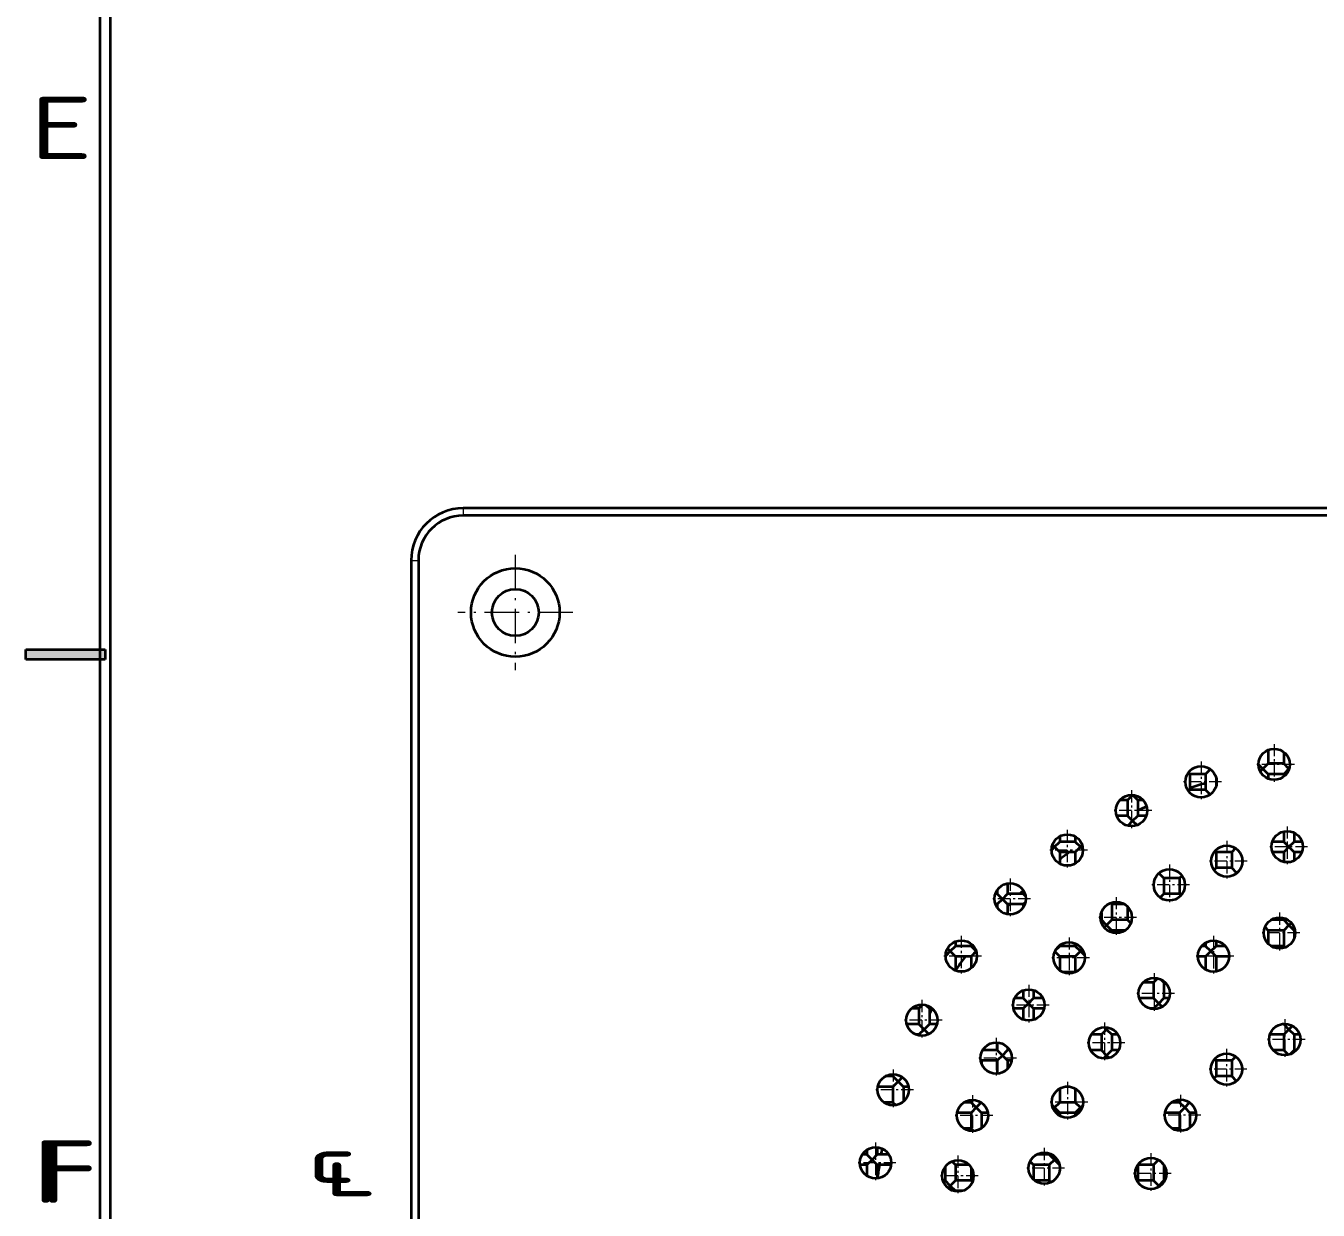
# Model space of a CAD drawing. Extents: x 23 to 587, y 4 to 413.
# Drawn here: x 26.2 to 88.2, y 141.8 to 198.7 of the extents above; entities that cross this region are included whole.
import ezdxf
from ezdxf.enums import TextEntityAlignment as Align

# ---------------------------------------------------------------- set-up
doc = ezdxf.new("R2010")
doc.units = 0
doc.linetypes.add('DASHDOT', pattern=[18.5, 12, -3, 0.5, -3])
doc.layers.get('0').update_dxf_attribs({"lineweight": 13})
doc.layers.add('3', color=7, linetype='Continuous', lineweight=13)
doc.styles.add('GDT', font='gdt.shx')
doc.styles.get("Standard").update_dxf_attribs({"font": 'isocp.shx'})

# ---------------------------------------------------------------- blocks, each defined once
blk = doc.blocks.new('BLOCK6471')
at = {"layer": '3', "color": 7, "lineweight": 13}
blk.add_text('E', height=3, dxfattribs=at).set_placement((26.379, 192.258), (29.417, 192.258), align=Align.FIT)
blk = doc.blocks.new('BLOCK6472')
at = {"layer": '3', "color": 7, "lineweight": 13}
blk.add_text('F', height=3, dxfattribs=at).set_placement((26.896, 142.192), (29.627, 142.192), align=Align.FIT)
blk = doc.blocks.new('BLOCK6478')
at = {"layer": '3', "color": 7, "lineweight": 13}
blk.add_text('F', height=3, dxfattribs=at).set_placement((26.537, 142.192), (29.267, 142.192), align=Align.FIT)
blk = doc.blocks.new('BLOCK6624')
at = {"layer": '3', "color": 7, "lineweight": 5}
blk.add_solid([(26.194, 168.262), (26.194, 168.738), (29.994, 168.262), (29.994, 168.738)], dxfattribs=at)
blk = doc.blocks.new('BLOCK6627')
at = {"layer": '3', "color": 7, "lineweight": 5}
blk.add_solid([(26.194, 168.262), (26.194, 168.738), (29.994, 168.262), (29.994, 168.738)], dxfattribs=at)
blk = doc.blocks.new('BLOCK6727')
at = {"color": 7, "lineweight": 13, "style": 'GDT'}
blk.add_text('q', height=5, dxfattribs=at).set_placement((-100, 4.5), (-95, 4.5), align=Align.FIT)
blk = doc.blocks.new('BLOCK6731')
at = {"color": 7, "linetype": 'DASHDOT', "lineweight": 13, "ltscale": 0.27625}
for p, q in [((-80, 65.53), (-80, 54.47)), ((-74.47, 60), (-85.53, 60))]:
    blk.add_line(p, q, dxfattribs=at)
blk = doc.blocks.new('BLOCK6768')
at = {"color": 7, "linetype": 'DASHDOT', "lineweight": 13, "ltscale": 0.0975}
for p, q in [((-37.53, 7.89), (-37.53, 3.99)), ((-35.58, 5.94), (-39.48, 5.94))]:
    blk.add_line(p, q, dxfattribs=at)
blk = doc.blocks.new('BLOCK6770')
at = {"color": 7, "linetype": 'DASHDOT', "lineweight": 13, "ltscale": 0.0975}
for p, q in [((-36.14, 13.69), (-36.14, 9.79)), ((-34.19, 11.74), (-38.09, 11.74))]:
    blk.add_line(p, q, dxfattribs=at)
blk = doc.blocks.new('BLOCK6772')
at = {"color": 7, "linetype": 'DASHDOT', "lineweight": 13, "ltscale": 0.0975}
for p, q in [((-33.86, 19.2), (-33.86, 15.3)), ((-31.91, 17.25), (-35.81, 17.25))]:
    blk.add_line(p, q, dxfattribs=at)
blk = doc.blocks.new('BLOCK6774')
at = {"color": 7, "linetype": 'DASHDOT', "lineweight": 13, "ltscale": 0.0975}
for p, q in [((-30.74, 24.29), (-30.74, 20.39)), ((-28.79, 22.34), (-32.69, 22.34))]:
    blk.add_line(p, q, dxfattribs=at)
blk = doc.blocks.new('BLOCK6776')
at = {"color": 7, "linetype": 'DASHDOT', "lineweight": 13, "ltscale": 0.0975}
for p, q in [((-26.87, 28.82), (-26.87, 24.92)), ((-24.92, 26.87), (-28.82, 26.87))]:
    blk.add_line(p, q, dxfattribs=at)
blk = doc.blocks.new('BLOCK6777')
at = {"color": 7, "linetype": 'DASHDOT', "lineweight": 13, "ltscale": 0.0975}
for p, q in [((-19.02, 8.13), (-19.02, 4.23)), ((-17.07, 6.18), (-20.97, 6.18))]:
    blk.add_line(p, q, dxfattribs=at)
blk = doc.blocks.new('BLOCK6778')
at = {"color": 7, "linetype": 'DASHDOT', "lineweight": 13, "ltscale": 0.0975}
for p, q in [((-22.34, 32.69), (-22.34, 28.79)), ((-20.39, 30.74), (-24.29, 30.74))]:
    blk.add_line(p, q, dxfattribs=at)
blk = doc.blocks.new('BLOCK6779')
at = {"color": 7, "linetype": 'DASHDOT', "lineweight": 13, "ltscale": 0.0975}
for p, q in [((-16.18, 13.71), (-16.18, 9.81)), ((-14.23, 11.76), (-18.13, 11.76))]:
    blk.add_line(p, q, dxfattribs=at)
blk = doc.blocks.new('BLOCK6780')
at = {"color": 7, "linetype": 'DASHDOT', "lineweight": 13, "ltscale": 0.0975}
for p, q in [((-17.25, 35.81), (-17.25, 31.91)), ((-15.3, 33.86), (-19.2, 33.86))]:
    blk.add_line(p, q, dxfattribs=at)
blk = doc.blocks.new('BLOCK6781')
at = {"color": 7, "linetype": 'DASHDOT', "lineweight": 13, "ltscale": 0.0975}
for p, q in [((-11.76, 18.13), (-11.76, 14.23)), ((-9.81, 16.18), (-13.71, 16.18))]:
    blk.add_line(p, q, dxfattribs=at)
blk = doc.blocks.new('BLOCK6782')
at = {"color": 7, "linetype": 'DASHDOT', "lineweight": 13, "ltscale": 0.0975}
for p, q in [((-11.74, 38.09), (-11.74, 34.19)), ((-9.79, 36.14), (-13.69, 36.14))]:
    blk.add_line(p, q, dxfattribs=at)
blk = doc.blocks.new('BLOCK6783')
at = {"color": 7, "linetype": 'DASHDOT', "lineweight": 13, "ltscale": 0.0975}
for p, q in [((-6.18, 20.97), (-6.18, 17.07)), ((-4.23, 19.02), (-8.13, 19.02))]:
    blk.add_line(p, q, dxfattribs=at)
blk = doc.blocks.new('BLOCK6784')
at = {"color": 7, "linetype": 'DASHDOT', "lineweight": 13, "ltscale": 0.0975}
for p, q in [((-5.94, 39.48), (-5.94, 35.58)), ((-3.99, 37.53), (-7.89, 37.53))]:
    blk.add_line(p, q, dxfattribs=at)
blk = doc.blocks.new('BLOCK6825')
at = {"color": 7, "linetype": 'DASHDOT', "lineweight": 13, "ltscale": 0.0975}
for p, q in [((-29.25, 8.63), (-29.25, 4.73)), ((-27.3, 6.68), (-31.2, 6.68))]:
    blk.add_line(p, q, dxfattribs=at)
blk = doc.blocks.new('BLOCK6827')
at = {"color": 7, "linetype": 'DASHDOT', "lineweight": 13, "ltscale": 0.0975}
for p, q in [((-27.03, 14.97), (-27.03, 11.07)), ((-25.08, 13.02), (-28.98, 13.02))]:
    blk.add_line(p, q, dxfattribs=at)
blk = doc.blocks.new('BLOCK6829')
at = {"color": 7, "linetype": 'DASHDOT', "lineweight": 13, "ltscale": 0.0975}
for p, q in [((-23.46, 20.65), (-23.46, 16.75)), ((-21.51, 18.7), (-25.41, 18.7))]:
    blk.add_line(p, q, dxfattribs=at)
blk = doc.blocks.new('BLOCK6831')
at = {"color": 7, "linetype": 'DASHDOT', "lineweight": 13, "ltscale": 0.0975}
for p, q in [((-18.71, 25.4), (-18.71, 21.5)), ((-16.76, 23.45), (-20.66, 23.45))]:
    blk.add_line(p, q, dxfattribs=at)
blk = doc.blocks.new('BLOCK6833')
at = {"color": 7, "linetype": 'DASHDOT', "lineweight": 13, "ltscale": 0.0975}
for p, q in [((-13.02, 28.98), (-13.02, 25.08)), ((-11.07, 27.03), (-14.97, 27.03))]:
    blk.add_line(p, q, dxfattribs=at)
blk = doc.blocks.new('BLOCK6835')
at = {"color": 7, "linetype": 'DASHDOT', "lineweight": 13, "ltscale": 0.0975}
for p, q in [((-6.68, 31.2), (-6.68, 27.3)), ((-4.73, 29.25), (-8.63, 29.25))]:
    blk.add_line(p, q, dxfattribs=at)
blk = doc.blocks.new('BLOCK6844')
at = {"color": 7, "linetype": 'DASHDOT', "lineweight": 13, "ltscale": 0.0975}
for p, q in [((-45.43, 9.15), (-45.43, 5.25)), ((-43.48, 7.2), (-47.38, 7.2))]:
    blk.add_line(p, q, dxfattribs=at)
blk = doc.blocks.new('BLOCK6846')
at = {"color": 7, "linetype": 'DASHDOT', "lineweight": 13, "ltscale": 0.0975}
for p, q in [((-43.75, 16.16), (-43.75, 12.26)), ((-41.8, 14.21), (-45.7, 14.21))]:
    blk.add_line(p, q, dxfattribs=at)
blk = doc.blocks.new('BLOCK6848')
at = {"color": 7, "linetype": 'DASHDOT', "lineweight": 13, "ltscale": 0.0975}
for p, q in [((-40.99, 22.83), (-40.99, 18.93)), ((-39.04, 20.88), (-42.94, 20.88))]:
    blk.add_line(p, q, dxfattribs=at)
blk = doc.blocks.new('BLOCK6850')
at = {"color": 7, "linetype": 'DASHDOT', "lineweight": 13, "ltscale": 0.0975}
for p, q in [((-37.21, 28.99), (-37.21, 25.09)), ((-35.26, 27.04), (-39.16, 27.04))]:
    blk.add_line(p, q, dxfattribs=at)
blk = doc.blocks.new('BLOCK6852')
at = {"color": 7, "linetype": 'DASHDOT', "lineweight": 13, "ltscale": 0.0975}
for p, q in [((-32.53, 34.48), (-32.53, 30.58)), ((-30.58, 32.53), (-34.48, 32.53))]:
    blk.add_line(p, q, dxfattribs=at)
blk = doc.blocks.new('BLOCK6854')
at = {"color": 7, "linetype": 'DASHDOT', "lineweight": 13, "ltscale": 0.0975}
for p, q in [((-27.04, 39.16), (-27.04, 35.26)), ((-25.09, 37.21), (-28.99, 37.21))]:
    blk.add_line(p, q, dxfattribs=at)
blk = doc.blocks.new('BLOCK6856')
at = {"color": 7, "linetype": 'DASHDOT', "lineweight": 13, "ltscale": 0.0975}
for p, q in [((-20.88, 42.94), (-20.88, 39.04)), ((-18.93, 40.99), (-22.83, 40.99))]:
    blk.add_line(p, q, dxfattribs=at)
blk = doc.blocks.new('BLOCK6858')
at = {"color": 7, "linetype": 'DASHDOT', "lineweight": 13, "ltscale": 0.0975}
for p, q in [((-14.21, 45.7), (-14.21, 41.8)), ((-12.26, 43.75), (-16.16, 43.75))]:
    blk.add_line(p, q, dxfattribs=at)
blk = doc.blocks.new('BLOCK6860')
at = {"color": 7, "linetype": 'DASHDOT', "lineweight": 13, "ltscale": 0.0975}
for p, q in [((-7.2, 47.38), (-7.2, 43.48)), ((-5.25, 45.43), (-9.15, 45.43))]:
    blk.add_line(p, q, dxfattribs=at)
blk = doc.blocks.new('BLOCK6863')
at = {"color": 7, "lineweight": 35}
for p, q in [((85, 70), (-85, 70)), ((85, 69.3), (-85, 69.3)), ((-90, 65), (-90, -65)), ((-89.3, 65), (-89.3, -65))]:
    blk.add_line(p, q, dxfattribs=at)
at = {"color": 7, "lineweight": 13, "ltscale": 0.0175}
for p, q in [((-85, 70), (-85, 69.3)), ((-90, 65), (-89.3, 65))]:
    blk.add_line(p, q, dxfattribs=at)
at = {"color": 7, "lineweight": 35, "ltscale": 0.033002}
blk.add_line((-7.77, 46.82), (-7.77, 45.5), dxfattribs=at)
at = {"color": 7, "lineweight": 35, "ltscale": 0.027814}
blk.add_line((-6.27, 46.61), (-6.27, 45.5), dxfattribs=at)
at = {"color": 7, "lineweight": 35, "ltscale": 0.005206}
blk.add_line((-15.42, 44.65), (-15.27, 44.5), dxfattribs=at)
at = {"color": 7, "lineweight": 35, "ltscale": 0.015923}
blk.add_line((-13.32, 44.95), (-13.77, 44.5), dxfattribs=at)
at = {"color": 7, "lineweight": 35, "ltscale": 0.015112}
blk.add_line((-8.27, 45), (-8.7, 45.43), dxfattribs=at)
at = {"color": 7, "lineweight": 35, "ltscale": 0.009133}
blk.add_line((-8.27, 45), (-8.53, 44.74), dxfattribs=at)
at = {"color": 7, "lineweight": 35, "ltscale": 0.017678}
for p, q in [((-8.27, 45), (-7.77, 45.5)), ((-8.27, 45), (-7.77, 44.5)), ((-5.77, 45), (-6.27, 45.5)), ((-5.77, 45), (-6.27, 44.5)), ((-20.77, 40), (-21.27, 40.5)), ((-20.77, 40), (-20.27, 40.5)), ((-28.27, 37.5), (-27.77, 38)), ((-28.27, 37.5), (-27.77, 37)), ((-25.77, 37.5), (-26.27, 38)), ((-25.77, 37.5), (-26.27, 37)), ((-5.77, 37.5), (-6.27, 38)), ((-5.77, 37.5), (-6.27, 37)), ((-5.77, 37.5), (-5.27, 38)), ((-5.77, 37.5), (-5.27, 37)), ((-10.77, 35), (-11.27, 35.5)), ((-33.27, 32.5), (-33.77, 33)), ((-33.27, 32.5), (-33.77, 32)), ((-33.27, 32.5), (-32.77, 33)), ((-33.27, 32.5), (-32.77, 32)), ((-23.27, 30), (-23.77, 30.5)), ((-23.27, 30), (-22.77, 30.5)), ((-23.27, 30), (-22.77, 29.5)), ((-5.77, 30), (-6.27, 30.5)), ((-5.77, 30), (-6.27, 29.5)), ((-5.77, 30), (-5.27, 29.5)), ((-38.27, 27.5), (-37.77, 28)), ((-38.27, 27.5), (-37.77, 27)), ((-25.77, 27.5), (-26.27, 28)), ((-25.77, 27.5), (-26.27, 27)), ((-13.27, 27.5), (-13.77, 28)), ((-13.27, 27.5), (-13.77, 27)), ((-13.27, 27.5), (-12.77, 28)), ((-13.27, 27.5), (-12.77, 27)), ((-30.77, 22.5), (-31.27, 23)), ((-30.77, 22.5), (-31.27, 22)), ((-30.77, 22.5), (-30.27, 23)), ((-30.77, 22.5), (-30.27, 22)), ((-18.27, 22.5), (-18.77, 23)), ((-18.27, 22.5), (-18.77, 22)), ((-18.27, 22.5), (-17.77, 23)), ((-40.77, 20), (-41.27, 20.5)), ((-40.77, 20), (-41.27, 19.5)), ((-40.77, 20), (-40.27, 20.5)), ((-23.27, 20), (-23.77, 19.5)), ((-23.27, 20), (-22.77, 19.5)), ((-5.77, 20), (-6.27, 20.5)), ((-5.77, 20), (-6.27, 19.5)), ((-5.77, 20), (-5.27, 19.5)), ((-33.27, 17.5), (-33.77, 18)), ((-33.27, 17.5), (-33.77, 17)), ((-33.27, 17.5), (-32.77, 18)), ((-33.27, 17.5), (-32.77, 17)), ((-23.27, 17.5), (-23.77, 18)), ((-23.27, 17.5), (-22.77, 18)), ((-43.27, 15), (-43.77, 15.5)), ((-43.27, 15), (-43.77, 14.5)), ((-43.27, 15), (-42.77, 14.5)), ((-35.77, 12.5), (-36.27, 13)), ((-35.77, 12.5), (-36.27, 12)), ((-35.77, 12.5), (-35.27, 12)), ((-28.27, 12.5), (-27.77, 13)), ((-28.27, 12.5), (-27.77, 12)), ((-25.77, 12.5), (-26.27, 13)), ((-25.77, 12.5), (-26.27, 12)), ((-15.77, 12.5), (-16.27, 13)), ((-15.77, 12.5), (-16.27, 12)), ((-15.77, 12.5), (-15.27, 12)), ((-45.77, 7.5), (-46.27, 8)), ((-45.77, 7.5), (-46.27, 7)), ((-45.77, 7.5), (-45.27, 8)), ((-45.77, 7.5), (-45.27, 7)), ((-28.27, 7.5), (-28.77, 8)), ((-28.27, 7.5), (-28.77, 7)), ((-38.27, 5), (-38.77, 5.5)), ((-38.27, 5), (-37.77, 5.5)), ((-38.27, 5), (-37.77, 4.5)), ((-18.27, 5), (-18.77, 5.5)), ((-18.27, 5), (-17.77, 5.5))]:
    blk.add_line(p, q, dxfattribs=at)
at = {"color": 7, "lineweight": 35, "ltscale": 0.0375}
for p, q in [((-6.27, 45.5), (-7.77, 45.5)), ((-13.77, 44.5), (-15.27, 44.5)), ((-15.27, 44.5), (-15.27, 43)), ((-13.77, 44.5), (-13.77, 43)), ((-6.27, 44.5), (-7.77, 44.5)), ((-13.77, 43), (-15.27, 43)), ((-21.27, 42), (-21.27, 40.5)), ((-20.27, 42), (-20.27, 40.5)), ((-26.27, 38), (-27.77, 38)), ((-26.27, 37), (-27.77, 37)), ((-11.27, 37), (-12.77, 37)), ((-12.77, 37), (-12.77, 35.5)), ((-11.27, 37), (-11.27, 35.5)), ((-11.27, 35.5), (-12.77, 35.5)), ((-16.27, 34.5), (-17.77, 34.5)), ((-17.77, 34.5), (-17.77, 33)), ((-16.27, 34.5), (-16.27, 33)), ((-31.27, 33), (-32.77, 33)), ((-16.27, 33), (-17.77, 33)), ((-31.27, 32), (-32.77, 32)), ((-22.77, 32), (-22.77, 30.5)), ((-21.27, 30.5), (-22.77, 30.5)), ((-6.27, 29.5), (-7.77, 29.5)), ((-6.27, 29.5), (-6.27, 28)), ((-36.27, 28), (-37.77, 28)), ((-26.27, 28), (-27.77, 28)), ((-36.27, 27), (-37.77, 27)), ((-26.27, 27), (-27.77, 27)), ((-26.27, 27), (-26.27, 25.5)), ((-18.77, 24.5), (-18.77, 23)), ((-17.77, 24.5), (-17.77, 23)), ((-41.27, 22), (-41.27, 20.5)), ((-40.27, 22), (-40.27, 20.5)), ((-23.77, 19.5), (-23.77, 18)), ((-22.77, 19.5), (-22.77, 18)), ((-6.27, 19.5), (-6.27, 18)), ((-5.27, 19.5), (-5.27, 18)), ((-33.77, 17), (-35.27, 17)), ((-11.27, 17), (-12.77, 17)), ((-12.77, 17), (-12.77, 15.5)), ((-11.27, 17), (-11.27, 15.5)), ((-11.27, 15.5), (-12.77, 15.5)), ((-43.77, 14.5), (-43.77, 13)), ((-26.27, 13), (-27.77, 13)), ((-36.27, 12), (-36.27, 10.5)), ((-26.27, 12), (-27.77, 12)), ((-16.27, 12), (-16.27, 10.5)), ((-37.77, 7), (-37.77, 5.5)), ((-28.77, 7), (-30.27, 7)), ((-28.77, 7), (-28.77, 5.5)), ((-18.77, 7), (-20.27, 7)), ((-20.27, 7), (-20.27, 5.5)), ((-18.77, 7), (-18.77, 5.5)), ((-17.77, 7), (-17.77, 5.5)), ((-36.27, 5.5), (-37.77, 5.5)), ((-18.77, 5.5), (-20.27, 5.5))]:
    blk.add_line(p, q, dxfattribs=at)
at = {"color": 7, "lineweight": 35, "ltscale": 0.00043249}
blk.add_line((-5.77, 45), (-5.76, 45.01), dxfattribs=at)
at = {"color": 7, "lineweight": 35, "ltscale": 0.019897}
blk.add_line((-12.77, 44.15), (-12.77, 43.35), dxfattribs=at)
at = {"color": 7, "lineweight": 35, "ltscale": 0.011319}
blk.add_line((-7.77, 44.5), (-7.77, 44.05), dxfattribs=at)
at = {"color": 7, "lineweight": 35, "ltscale": 0.006131}
blk.add_line((-6.27, 44.5), (-6.27, 44.25), dxfattribs=at)
at = {"color": 7, "lineweight": 35, "ltscale": 0.017074}
blk.add_line((-20.79, 42.48), (-21.27, 42), dxfattribs=at)
at = {"color": 7, "lineweight": 35, "ltscale": 0.016973}
blk.add_line((-20.75, 42.48), (-20.27, 42), dxfattribs=at)
at = {"color": 7, "lineweight": 35, "ltscale": 0.005249}
blk.add_line((-15.42, 42.85), (-15.27, 43), dxfattribs=at)
at = {"color": 7, "lineweight": 35, "ltscale": 0.01598}
blk.add_line((-13.32, 42.55), (-13.77, 43), dxfattribs=at)
at = {"color": 7, "lineweight": 35, "ltscale": 0.018016}
blk.add_line((-21.27, 42), (-21.99, 42), dxfattribs=at)
at = {"color": 7, "lineweight": 35, "ltscale": 0.012265}
blk.add_line((-19.78, 42), (-20.27, 42), dxfattribs=at)
at = {"color": 7, "lineweight": 35, "ltscale": 0.02585}
blk.add_line((-21.27, 40.5), (-22.3, 40.5), dxfattribs=at)
at = {"color": 7, "lineweight": 35, "ltscale": 0.016647}
blk.add_line((-20.77, 40), (-21.24, 39.53), dxfattribs=at)
at = {"color": 7, "lineweight": 35, "ltscale": 0.014722}
blk.add_line((-20.77, 40), (-20.35, 39.58), dxfattribs=at)
at = {"color": 7, "lineweight": 35, "ltscale": 0.020099}
blk.add_line((-19.46, 40.5), (-20.27, 40.5), dxfattribs=at)
at = {"color": 7, "lineweight": 35, "ltscale": 0.013123}
blk.add_line((-27.77, 38.52), (-27.77, 38), dxfattribs=at)
at = {"color": 7, "lineweight": 35, "ltscale": 0.012558}
blk.add_line((-26.27, 38.5), (-26.27, 38), dxfattribs=at)
at = {"color": 7, "lineweight": 35, "ltscale": 0.024918}
blk.add_line((-6.27, 39), (-6.27, 38), dxfattribs=at)
at = {"color": 7, "lineweight": 35, "ltscale": 0.02178}
blk.add_line((-5.27, 38.87), (-5.27, 38), dxfattribs=at)
at = {"color": 7, "lineweight": 35, "ltscale": 0.009529}
blk.add_line((-28.27, 37.5), (-28.54, 37.23), dxfattribs=at)
at = {"color": 7, "lineweight": 35, "ltscale": 0.006779}
blk.add_line((-28.27, 37.5), (-28.46, 37.69), dxfattribs=at)
at = {"color": 7, "lineweight": 35, "ltscale": 0.005736}
blk.add_line((-25.77, 37.5), (-25.61, 37.66), dxfattribs=at)
at = {"color": 7, "lineweight": 35, "ltscale": 0.008109}
blk.add_line((-25.77, 37.5), (-25.54, 37.27), dxfattribs=at)
at = {"color": 7, "lineweight": 35, "ltscale": 0.013274}
blk.add_line((-10.89, 37.38), (-11.27, 37), dxfattribs=at)
at = {"color": 7, "lineweight": 35, "ltscale": 0.027529}
blk.add_line((-6.27, 38), (-7.37, 38), dxfattribs=at)
at = {"color": 7, "lineweight": 35, "ltscale": 0.01873}
blk.add_line((-4.52, 38), (-5.27, 38), dxfattribs=at)
at = {"color": 7, "lineweight": 35, "ltscale": 0.027384}
blk.add_line((-27.77, 37), (-27.77, 35.9), dxfattribs=at)
at = {"color": 7, "lineweight": 35, "ltscale": 0.026819}
blk.add_line((-26.27, 37), (-26.27, 35.93), dxfattribs=at)
at = {"color": 7, "lineweight": 35, "ltscale": 0.004036}
blk.add_line((-12.88, 37.11), (-12.77, 37), dxfattribs=at)
at = {"color": 7, "lineweight": 35, "ltscale": 0.013873}
blk.add_line((-10.27, 36.42), (-10.27, 35.86), dxfattribs=at)
at = {"color": 7, "lineweight": 35, "ltscale": 0.02696}
blk.add_line((-6.27, 37), (-7.35, 37), dxfattribs=at)
at = {"color": 7, "lineweight": 35, "ltscale": 0.023311}
blk.add_line((-6.27, 37), (-6.27, 36.07), dxfattribs=at)
at = {"color": 7, "lineweight": 35, "ltscale": 0.018161}
blk.add_line((-4.54, 37), (-5.27, 37), dxfattribs=at)
at = {"color": 7, "lineweight": 35, "ltscale": 0.020172}
blk.add_line((-5.27, 37), (-5.27, 36.19), dxfattribs=at)
at = {"color": 7, "lineweight": 35, "ltscale": 0.016946}
blk.add_line((-18.25, 34.98), (-17.77, 34.5), dxfattribs=at)
at = {"color": 7, "lineweight": 35, "ltscale": 0.008288}
blk.add_line((-16.03, 34.73), (-16.27, 34.5), dxfattribs=at)
at = {"color": 7, "lineweight": 35, "ltscale": 0.007423}
blk.add_line((-12.98, 35.29), (-12.77, 35.5), dxfattribs=at)
at = {"color": 7, "lineweight": 35, "ltscale": 0.005996}
blk.add_line((-10.77, 35), (-10.6, 35.17), dxfattribs=at)
at = {"color": 7, "lineweight": 35, "ltscale": 0.025183}
blk.add_line((-32.77, 34.01), (-32.77, 33), dxfattribs=at)
at = {"color": 7, "lineweight": 35, "ltscale": 0.004546}
blk.add_line((-33.77, 33), (-33.95, 33), dxfattribs=at)
at = {"color": 7, "lineweight": 35, "ltscale": 0.009214}
blk.add_line((-33.77, 33.37), (-33.77, 33), dxfattribs=at)
at = {"color": 7, "lineweight": 35, "ltscale": 0.008582}
blk.add_line((-31.27, 33.34), (-31.27, 33), dxfattribs=at)
at = {"color": 7, "lineweight": 35, "ltscale": 0.007783}
blk.add_line((-31.05, 32.78), (-31.27, 33), dxfattribs=at)
at = {"color": 7, "lineweight": 35, "ltscale": 0.012688}
blk.add_line((-18.13, 32.64), (-17.77, 33), dxfattribs=at)
at = {"color": 7, "lineweight": 35, "ltscale": 0.004884}
blk.add_line((-16.13, 32.86), (-16.27, 33), dxfattribs=at)
at = {"color": 7, "lineweight": 35, "ltscale": 0.00407}
blk.add_line((-33.77, 32), (-33.93, 32), dxfattribs=at)
at = {"color": 7, "lineweight": 35, "ltscale": 0.007869}
blk.add_line((-33.77, 32), (-33.77, 31.69), dxfattribs=at)
at = {"color": 7, "lineweight": 35, "ltscale": 0.023838}
blk.add_line((-32.77, 32), (-32.77, 31.05), dxfattribs=at)
at = {"color": 7, "lineweight": 35, "ltscale": 0.007323}
blk.add_line((-31.06, 32.21), (-31.27, 32), dxfattribs=at)
at = {"color": 7, "lineweight": 35, "ltscale": 0.007237}
blk.add_line((-31.27, 32), (-31.27, 31.71), dxfattribs=at)
at = {"color": 7, "lineweight": 35, "ltscale": 0.017173}
blk.add_line((-23.77, 31.19), (-23.77, 30.5), dxfattribs=at)
at = {"color": 7, "lineweight": 35, "ltscale": 0.004674}
for p, q in [((-22.9, 32.13), (-22.77, 32)), ((-5.08, 18), (-5.27, 18))]:
    blk.add_line(p, q, dxfattribs=at)
at = {"color": 7, "lineweight": 35, "ltscale": 0.031266}
blk.add_line((-21.52, 32), (-22.77, 32), dxfattribs=at)
at = {"color": 7, "lineweight": 35, "ltscale": 0.032415}
blk.add_line((-21.27, 31.8), (-21.27, 30.5), dxfattribs=at)
at = {"color": 7, "lineweight": 35, "ltscale": 0.001189}
blk.add_line((-23.77, 30.5), (-23.82, 30.5), dxfattribs=at)
at = {"color": 7, "lineweight": 35, "ltscale": 0.007733}
blk.add_line((-23.27, 30), (-23.49, 29.78), dxfattribs=at)
at = {"color": 7, "lineweight": 35, "ltscale": 0.011376}
blk.add_line((-20.95, 30.18), (-21.27, 30.5), dxfattribs=at)
at = {"color": 7, "lineweight": 35, "ltscale": 0.010665}
blk.add_line((-8.07, 29.8), (-7.77, 29.5), dxfattribs=at)
at = {"color": 7, "lineweight": 35, "ltscale": 0.030834}
blk.add_line((-6.27, 30.5), (-7.5, 30.5), dxfattribs=at)
at = {"color": 7, "lineweight": 35, "ltscale": 0.004781}
blk.add_line((-6.27, 30.69), (-6.27, 30.5), dxfattribs=at)
at = {"color": 7, "lineweight": 35, "ltscale": 0.008055}
blk.add_line((-5.77, 30), (-5.54, 30.23), dxfattribs=at)
at = {"color": 7, "lineweight": 35, "ltscale": 0.031821}
blk.add_line((-21.5, 29.5), (-22.77, 29.5), dxfattribs=at)
at = {"color": 7, "lineweight": 35, "ltscale": 0.00484}
blk.add_line((-22.77, 29.5), (-22.77, 29.31), dxfattribs=at)
at = {"color": 7, "lineweight": 35, "ltscale": 0.032008}
blk.add_line((-7.77, 29.5), (-7.77, 28.22), dxfattribs=at)
at = {"color": 7, "lineweight": 35, "ltscale": 0.001774}
blk.add_line((-5.2, 29.5), (-5.27, 29.5), dxfattribs=at)
at = {"color": 7, "lineweight": 35, "ltscale": 0.01926}
blk.add_line((-5.27, 29.5), (-5.27, 28.73), dxfattribs=at)
at = {"color": 7, "lineweight": 35, "ltscale": 0.015781}
blk.add_line((-38.27, 27.5), (-38.71, 27.05), dxfattribs=at)
at = {"color": 7, "lineweight": 35, "ltscale": 0.009218}
blk.add_line((-38.27, 27.5), (-38.53, 27.76), dxfattribs=at)
at = {"color": 7, "lineweight": 35, "ltscale": 0.010804}
blk.add_line((-37.77, 28.43), (-37.77, 28), dxfattribs=at)
at = {"color": 7, "lineweight": 35, "ltscale": 0.00505}
blk.add_line((-36.27, 28.2), (-36.27, 28), dxfattribs=at)
at = {"color": 7, "lineweight": 35, "ltscale": 0.016649}
blk.add_line((-35.8, 27.53), (-36.27, 28), dxfattribs=at)
at = {"color": 7, "lineweight": 35, "ltscale": 0.017159}
blk.add_line((-35.78, 27.49), (-36.27, 27), dxfattribs=at)
at = {"color": 7, "lineweight": 35, "ltscale": 0.016763}
blk.add_line((-28.24, 27.47), (-27.77, 27), dxfattribs=at)
at = {"color": 7, "lineweight": 35, "ltscale": 0.015041}
blk.add_line((-28.19, 27.57), (-27.77, 28), dxfattribs=at)
at = {"color": 7, "lineweight": 35, "ltscale": 0.00178}
blk.add_line((-27.77, 28.07), (-27.77, 28), dxfattribs=at)
at = {"color": 7, "lineweight": 35, "ltscale": 0.006104}
blk.add_line((-26.27, 28.24), (-26.27, 28), dxfattribs=at)
at = {"color": 7, "lineweight": 35, "ltscale": 0.005956}
blk.add_line((-25.77, 27.5), (-25.6, 27.67), dxfattribs=at)
at = {"color": 7, "lineweight": 35, "ltscale": 0.013329}
blk.add_line((-25.77, 27.5), (-25.39, 27.12), dxfattribs=at)
at = {"color": 7, "lineweight": 35, "ltscale": 0.009791}
blk.add_line((-13.77, 28), (-14.16, 28), dxfattribs=at)
at = {"color": 7, "lineweight": 35, "ltscale": 0.008175}
blk.add_line((-13.77, 28.33), (-13.77, 28), dxfattribs=at)
at = {"color": 7, "lineweight": 35, "ltscale": 0.012702}
blk.add_line((-12.77, 28.51), (-12.77, 28), dxfattribs=at)
at = {"color": 7, "lineweight": 35, "ltscale": 0.022366}
blk.add_line((-11.87, 28), (-12.77, 28), dxfattribs=at)
at = {"color": 7, "lineweight": 35, "ltscale": 0.031007}
blk.add_line((-6.27, 28), (-7.51, 28), dxfattribs=at)
at = {"color": 7, "lineweight": 35, "ltscale": 0.005171}
blk.add_line((-6.12, 27.85), (-6.27, 28), dxfattribs=at)
at = {"color": 7, "lineweight": 35, "ltscale": 0.033898}
blk.add_line((-37.77, 27), (-37.77, 25.64), dxfattribs=at)
at = {"color": 7, "lineweight": 35, "ltscale": 0.028144}
blk.add_line((-36.27, 27), (-36.27, 25.87), dxfattribs=at)
at = {"color": 7, "lineweight": 35, "ltscale": 0.033277}
blk.add_line((-27.77, 27), (-27.77, 25.67), dxfattribs=at)
at = {"color": 7, "lineweight": 35, "ltscale": 0.018706}
blk.add_line((-13.77, 27), (-14.52, 27), dxfattribs=at)
at = {"color": 7, "lineweight": 35, "ltscale": 0.031734}
blk.add_line((-13.77, 27), (-13.77, 25.73), dxfattribs=at)
at = {"color": 7, "lineweight": 35, "ltscale": 0.03128}
blk.add_line((-11.52, 27), (-12.77, 27), dxfattribs=at)
at = {"color": 7, "lineweight": 35, "ltscale": 0.036262}
blk.add_line((-12.77, 27), (-12.77, 25.55), dxfattribs=at)
at = {"color": 7, "lineweight": 35, "ltscale": 0.030306}
blk.add_line((-26.27, 25.5), (-27.48, 25.5), dxfattribs=at)
at = {"color": 7, "lineweight": 35, "ltscale": 0.014589}
blk.add_line((-18.36, 24.91), (-18.77, 24.5), dxfattribs=at)
at = {"color": 7, "lineweight": 35, "ltscale": 0.011426}
blk.add_line((-18.09, 24.82), (-17.77, 24.5), dxfattribs=at)
at = {"color": 7, "lineweight": 35, "ltscale": 0.018516}
blk.add_line((-31.27, 23.74), (-31.27, 23), dxfattribs=at)
at = {"color": 7, "lineweight": 35, "ltscale": 0.018973}
blk.add_line((-30.27, 23.76), (-30.27, 23), dxfattribs=at)
at = {"color": 7, "lineweight": 35, "ltscale": 0.025307}
blk.add_line((-18.77, 24.5), (-19.78, 24.5), dxfattribs=at)
at = {"color": 7, "lineweight": 35, "ltscale": 0.003477}
blk.add_line((-17.63, 24.5), (-17.77, 24.5), dxfattribs=at)
at = {"color": 7, "lineweight": 35, "ltscale": 0.013428}
blk.add_line((-40.89, 22.38), (-41.27, 22), dxfattribs=at)
at = {"color": 7, "lineweight": 35, "ltscale": 0.011791}
for p, q in [((-40.6, 22.33), (-40.27, 22)), ((-18.27, 22.5), (-17.94, 22.17))]:
    blk.add_line(p, q, dxfattribs=at)
at = {"color": 7, "lineweight": 35, "ltscale": 0.020477}
blk.add_line((-31.27, 23), (-32.09, 23), dxfattribs=at)
at = {"color": 7, "lineweight": 35, "ltscale": 0.021771}
blk.add_line((-29.4, 23), (-30.27, 23), dxfattribs=at)
at = {"color": 7, "lineweight": 35, "ltscale": 0.034151}
blk.add_line((-18.77, 23), (-20.13, 23), dxfattribs=at)
at = {"color": 7, "lineweight": 35, "ltscale": 0.012321}
blk.add_line((-17.28, 23), (-17.77, 23), dxfattribs=at)
at = {"color": 7, "lineweight": 35, "ltscale": 0.017989}
blk.add_line((-41.27, 22), (-41.99, 22), dxfattribs=at)
at = {"color": 7, "lineweight": 35, "ltscale": 0.0071}
blk.add_line((-39.98, 22), (-40.27, 22), dxfattribs=at)
at = {"color": 7, "lineweight": 35, "ltscale": 0.023401}
blk.add_line((-31.27, 22), (-32.2, 22), dxfattribs=at)
at = {"color": 7, "lineweight": 35, "ltscale": 0.026724}
blk.add_line((-31.27, 22), (-31.27, 20.93), dxfattribs=at)
at = {"color": 7, "lineweight": 35, "ltscale": 0.024695}
blk.add_line((-29.28, 22), (-30.27, 22), dxfattribs=at)
at = {"color": 7, "lineweight": 35, "ltscale": 0.027182}
blk.add_line((-30.27, 22), (-30.27, 20.91), dxfattribs=at)
at = {"color": 7, "lineweight": 35, "ltscale": 0.007572}
blk.add_line((-18.77, 22), (-19.07, 22), dxfattribs=at)
at = {"color": 7, "lineweight": 35, "ltscale": 0.001102}
blk.add_line((-18.77, 22), (-18.77, 21.96), dxfattribs=at)
at = {"color": 7, "lineweight": 35, "ltscale": 0.029197}
blk.add_line((-41.27, 20.5), (-42.44, 20.5), dxfattribs=at)
at = {"color": 7, "lineweight": 35, "ltscale": 0.016136}
blk.add_line((-40.77, 20), (-40.31, 19.54), dxfattribs=at)
at = {"color": 7, "lineweight": 35, "ltscale": 0.018309}
blk.add_line((-39.54, 20.5), (-40.27, 20.5), dxfattribs=at)
at = {"color": 7, "lineweight": 35, "ltscale": 0.007219}
blk.add_line((-23.27, 20), (-23.47, 20.2), dxfattribs=at)
at = {"color": 7, "lineweight": 35, "ltscale": 0.005764}
blk.add_line((-23.27, 20), (-23.11, 20.16), dxfattribs=at)
at = {"color": 7, "lineweight": 35, "ltscale": 0.004067}
blk.add_line((-6.27, 20.5), (-6.43, 20.5), dxfattribs=at)
at = {"color": 7, "lineweight": 35, "ltscale": 0.000463327}
blk.add_line((-6.27, 20.52), (-6.27, 20.5), dxfattribs=at)
at = {"color": 7, "lineweight": 35, "ltscale": 0.011559}
blk.add_line((-5.77, 20), (-5.44, 20.33), dxfattribs=at)
at = {"color": 7, "lineweight": 35, "ltscale": 0.00743}
blk.add_line((-41.27, 19.5), (-41.57, 19.5), dxfattribs=at)
at = {"color": 7, "lineweight": 35, "ltscale": 0.002241}
blk.add_line((-41.27, 19.5), (-41.27, 19.41), dxfattribs=at)
at = {"color": 7, "lineweight": 35, "ltscale": 0.018724}
blk.add_line((-33.77, 18.75), (-33.77, 18), dxfattribs=at)
at = {"color": 7, "lineweight": 35, "ltscale": 0.023957}
blk.add_line((-23.77, 19.5), (-24.73, 19.5), dxfattribs=at)
at = {"color": 7, "lineweight": 35, "ltscale": 0.01462}
blk.add_line((-22.18, 19.5), (-22.77, 19.5), dxfattribs=at)
at = {"color": 7, "lineweight": 35, "ltscale": 0.033333}
blk.add_line((-6.27, 19.5), (-7.6, 19.5), dxfattribs=at)
at = {"color": 7, "lineweight": 35, "ltscale": 0.012742}
blk.add_line((-4.76, 19.5), (-5.27, 19.5), dxfattribs=at)
at = {"color": 7, "lineweight": 35, "ltscale": 0.034742}
blk.add_line((-33.77, 18), (-35.16, 18), dxfattribs=at)
at = {"color": 7, "lineweight": 35, "ltscale": 0.007061}
blk.add_line((-32.77, 18.28), (-32.77, 18), dxfattribs=at)
at = {"color": 7, "lineweight": 35, "ltscale": 0.005257}
blk.add_line((-32.56, 18), (-32.77, 18), dxfattribs=at)
at = {"color": 7, "lineweight": 35, "ltscale": 0.025278}
blk.add_line((-23.77, 18), (-24.78, 18), dxfattribs=at)
at = {"color": 7, "lineweight": 35, "ltscale": 0.010349}
blk.add_line((-23.27, 17.5), (-23.56, 17.21), dxfattribs=at)
at = {"color": 7, "lineweight": 35, "ltscale": 0.008314}
blk.add_line((-23.27, 17.5), (-23.03, 17.26), dxfattribs=at)
at = {"color": 7, "lineweight": 35, "ltscale": 0.015941}
blk.add_line((-22.13, 18), (-22.77, 18), dxfattribs=at)
at = {"color": 7, "lineweight": 35, "ltscale": 0.013913}
blk.add_line((-10.87, 17.39), (-11.27, 17), dxfattribs=at)
at = {"color": 7, "lineweight": 35, "ltscale": 0.025264}
blk.add_line((-6.27, 18), (-7.28, 18), dxfattribs=at)
at = {"color": 7, "lineweight": 35, "ltscale": 0.015454}
blk.add_line((-5.83, 17.56), (-6.27, 18), dxfattribs=at)
at = {"color": 7, "lineweight": 35, "ltscale": 0.013499}
blk.add_line((-5.65, 17.62), (-5.27, 18), dxfattribs=at)
at = {"color": 7, "lineweight": 35, "ltscale": 0.002799}
blk.add_line((-35.35, 17.08), (-35.27, 17), dxfattribs=at)
at = {"color": 7, "lineweight": 35, "ltscale": 0.006484}
blk.add_line((-35.27, 17), (-35.27, 16.74), dxfattribs=at)
at = {"color": 7, "lineweight": 35, "ltscale": 0.031142}
blk.add_line((-33.77, 17), (-33.77, 15.75), dxfattribs=at)
at = {"color": 7, "lineweight": 35, "ltscale": 0.009726}
blk.add_line((-32.38, 17), (-32.77, 17), dxfattribs=at)
at = {"color": 7, "lineweight": 35, "ltscale": 0.019479}
blk.add_line((-32.77, 17), (-32.77, 16.22), dxfattribs=at)
at = {"color": 7, "lineweight": 35, "ltscale": 0.00495}
blk.add_line((-12.91, 17.14), (-12.77, 17), dxfattribs=at)
at = {"color": 7, "lineweight": 35, "ltscale": 0.009787}
blk.add_line((-10.27, 16.38), (-10.27, 15.98), dxfattribs=at)
at = {"color": 7, "lineweight": 35, "ltscale": 0.018838}
blk.add_line((-43.77, 15.5), (-44.52, 15.5), dxfattribs=at)
at = {"color": 7, "lineweight": 35, "ltscale": 0.005366}
blk.add_line((-43.77, 15.71), (-43.77, 15.5), dxfattribs=at)
at = {"color": 7, "lineweight": 35, "ltscale": 0.014742}
blk.add_line((-43.27, 15), (-42.85, 15.42), dxfattribs=at)
at = {"color": 7, "lineweight": 35, "ltscale": 0.007105}
blk.add_line((-12.97, 15.3), (-12.77, 15.5), dxfattribs=at)
at = {"color": 7, "lineweight": 35, "ltscale": 0.016696}
blk.add_line((-10.8, 15.03), (-11.27, 15.5), dxfattribs=at)
at = {"color": 7, "lineweight": 35, "ltscale": 0.036318}
blk.add_line((-43.77, 14.5), (-45.22, 14.5), dxfattribs=at)
at = {"color": 7, "lineweight": 35, "ltscale": 0.012314}
blk.add_line((-42.28, 14.5), (-42.77, 14.5), dxfattribs=at)
at = {"color": 7, "lineweight": 35, "ltscale": 0.035519}
blk.add_line((-42.77, 14.5), (-42.77, 13.08), dxfattribs=at)
at = {"color": 7, "lineweight": 35, "ltscale": 0.033031}
blk.add_line((-27.77, 14.32), (-27.77, 13), dxfattribs=at)
at = {"color": 7, "lineweight": 35, "ltscale": 0.01094}
blk.add_line((-26.81, 14.5), (-27.25, 14.5), dxfattribs=at)
at = {"color": 7, "lineweight": 35, "ltscale": 0.03272}
blk.add_line((-26.27, 14.31), (-26.27, 13), dxfattribs=at)
at = {"color": 7, "lineweight": 35, "ltscale": 0.0215}
blk.add_line((-43.77, 13), (-44.63, 13), dxfattribs=at)
at = {"color": 7, "lineweight": 35, "ltscale": 0.009371}
blk.add_line((-43.5, 12.73), (-43.77, 13), dxfattribs=at)
at = {"color": 7, "lineweight": 35, "ltscale": 0.017239}
blk.add_line((-36.27, 13), (-36.96, 13), dxfattribs=at)
at = {"color": 7, "lineweight": 35, "ltscale": 0.005928}
blk.add_line((-36.27, 13.24), (-36.27, 13), dxfattribs=at)
at = {"color": 7, "lineweight": 35, "ltscale": 0.016916}
blk.add_line((-35.77, 12.5), (-35.29, 12.98), dxfattribs=at)
at = {"color": 7, "lineweight": 35, "ltscale": 0.008298}
blk.add_line((-28.27, 12.5), (-28.5, 12.73), dxfattribs=at)
at = {"color": 7, "lineweight": 35, "ltscale": 0.004245}
blk.add_line((-28.27, 12.5), (-28.39, 12.38), dxfattribs=at)
at = {"color": 7, "lineweight": 35, "ltscale": 0.007321}
blk.add_line((-25.77, 12.5), (-25.56, 12.71), dxfattribs=at)
at = {"color": 7, "lineweight": 35, "ltscale": 0.003727}
blk.add_line((-25.77, 12.5), (-25.66, 12.39), dxfattribs=at)
at = {"color": 7, "lineweight": 35, "ltscale": 0.018737}
blk.add_line((-16.27, 13), (-17.02, 13), dxfattribs=at)
at = {"color": 7, "lineweight": 35, "ltscale": 0.006328}
blk.add_line((-16.27, 13.25), (-16.27, 13), dxfattribs=at)
at = {"color": 7, "lineweight": 35, "ltscale": 0.016597}
blk.add_line((-15.77, 12.5), (-15.3, 12.97), dxfattribs=at)
at = {"color": 7, "lineweight": 35, "ltscale": 0.033734}
blk.add_line((-36.27, 12), (-37.62, 12), dxfattribs=at)
at = {"color": 7, "lineweight": 35, "ltscale": 0.015154}
blk.add_line((-34.66, 12), (-35.27, 12), dxfattribs=at)
at = {"color": 7, "lineweight": 35, "ltscale": 0.036953}
blk.add_line((-35.27, 12), (-35.27, 10.52), dxfattribs=at)
at = {"color": 7, "lineweight": 35, "ltscale": 0.007229}
blk.add_line((-27.77, 12), (-27.77, 11.71), dxfattribs=at)
at = {"color": 7, "lineweight": 35, "ltscale": 0.006918}
blk.add_line((-26.27, 12), (-26.27, 11.72), dxfattribs=at)
at = {"color": 7, "lineweight": 35, "ltscale": 0.034795}
blk.add_line((-16.27, 12), (-17.66, 12), dxfattribs=at)
at = {"color": 7, "lineweight": 35, "ltscale": 0.014204}
blk.add_line((-14.7, 12), (-15.27, 12), dxfattribs=at)
at = {"color": 7, "lineweight": 35, "ltscale": 0.035884}
blk.add_line((-15.27, 12), (-15.27, 10.56), dxfattribs=at)
at = {"color": 7, "lineweight": 35, "ltscale": 0.017794}
blk.add_line((-36.27, 10.5), (-36.98, 10.5), dxfattribs=at)
at = {"color": 7, "lineweight": 35, "ltscale": 0.008918}
blk.add_line((-36.02, 10.25), (-36.27, 10.5), dxfattribs=at)
at = {"color": 7, "lineweight": 35, "ltscale": 0.018308}
blk.add_line((-16.27, 10.5), (-17, 10.5), dxfattribs=at)
at = {"color": 7, "lineweight": 35, "ltscale": 0.008376}
blk.add_line((-16.03, 10.26), (-16.27, 10.5), dxfattribs=at)
at = {"color": 7, "lineweight": 35, "ltscale": 0.017172}
blk.add_line((-45.27, 8.69), (-45.27, 8), dxfattribs=at)
at = {"color": 7, "lineweight": 35, "ltscale": 0.010786}
blk.add_line((-46.27, 8), (-46.7, 8), dxfattribs=at)
at = {"color": 7, "lineweight": 35, "ltscale": 0.011054}
blk.add_line((-46.27, 8.44), (-46.27, 8), dxfattribs=at)
at = {"color": 7, "lineweight": 35, "ltscale": 0.02753}
blk.add_line((-44.17, 8), (-45.27, 8), dxfattribs=at)
at = {"color": 7, "lineweight": 35, "ltscale": 0.02957}
blk.add_line((-28.77, 8), (-29.95, 8), dxfattribs=at)
at = {"color": 7, "lineweight": 35, "ltscale": 0.002412}
blk.add_line((-28.77, 8.1), (-28.77, 8), dxfattribs=at)
at = {"color": 7, "lineweight": 35, "ltscale": 0.005512}
blk.add_line((-28.27, 7.5), (-28.11, 7.66), dxfattribs=at)
at = {"color": 7, "lineweight": 35, "ltscale": 0.016988}
blk.add_line((-28.27, 7.5), (-27.79, 7.02), dxfattribs=at)
at = {"color": 7, "lineweight": 35, "ltscale": 0.017176}
blk.add_line((-18.28, 7.49), (-18.77, 7), dxfattribs=at)
at = {"color": 7, "lineweight": 35, "ltscale": 0.015662}
blk.add_line((-18.21, 7.44), (-17.77, 7), dxfattribs=at)
at = {"color": 7, "lineweight": 35, "ltscale": 0.016307}
blk.add_line((-46.27, 7), (-46.92, 7), dxfattribs=at)
at = {"color": 7, "lineweight": 35, "ltscale": 0.026255}
blk.add_line((-46.27, 7), (-46.27, 5.95), dxfattribs=at)
at = {"color": 7, "lineweight": 35, "ltscale": 0.03305}
blk.add_line((-43.95, 7), (-45.27, 7), dxfattribs=at)
at = {"color": 7, "lineweight": 35, "ltscale": 0.032372}
blk.add_line((-45.27, 7), (-45.27, 5.71), dxfattribs=at)
at = {"color": 7, "lineweight": 35, "ltscale": 0.032346}
blk.add_line((-38.77, 6.79), (-38.77, 5.5), dxfattribs=at)
at = {"color": 7, "lineweight": 35, "ltscale": 0.011754}
blk.add_line((-38.1, 7.33), (-37.77, 7), dxfattribs=at)
at = {"color": 7, "lineweight": 35, "ltscale": 0.032554}
blk.add_line((-36.47, 7), (-37.77, 7), dxfattribs=at)
at = {"color": 7, "lineweight": 35, "ltscale": 0.031319}
blk.add_line((-36.27, 6.75), (-36.27, 5.5), dxfattribs=at)
at = {"color": 7, "lineweight": 35, "ltscale": 0.011635}
blk.add_line((-30.6, 7.33), (-30.27, 7), dxfattribs=at)
at = {"color": 7, "lineweight": 35, "ltscale": 0.035603}
blk.add_line((-30.27, 7), (-30.27, 5.58), dxfattribs=at)
at = {"color": 7, "lineweight": 35, "ltscale": 0.012383}
blk.add_line((-27.77, 6.92), (-27.77, 6.43), dxfattribs=at)
at = {"color": 7, "lineweight": 35, "ltscale": 0.000190957}
blk.add_line((-20.27, 7.01), (-20.27, 7), dxfattribs=at)
at = {"color": 7, "lineweight": 35, "ltscale": 0.004906}
blk.add_line((-38.77, 5.5), (-38.96, 5.5), dxfattribs=at)
at = {"color": 7, "lineweight": 35, "ltscale": 0.007605}
blk.add_line((-38.27, 5), (-38.48, 4.78), dxfattribs=at)
at = {"color": 7, "lineweight": 35, "ltscale": 0.004396}
blk.add_line((-36.14, 5.38), (-36.27, 5.5), dxfattribs=at)
at = {"color": 7, "lineweight": 35, "ltscale": 0.035291}
blk.add_line((-28.77, 5.5), (-30.18, 5.5), dxfattribs=at)
at = {"color": 7, "lineweight": 35, "ltscale": 0.006172}
blk.add_line((-28.59, 5.33), (-28.77, 5.5), dxfattribs=at)
at = {"color": 7, "lineweight": 35, "ltscale": 0.002033}
blk.add_line((-20.33, 5.44), (-20.27, 5.5), dxfattribs=at)
at = {"color": 7, "lineweight": 35, "ltscale": 0.007887}
blk.add_line((-18.27, 5), (-18.49, 4.78), dxfattribs=at)
at = {"color": 7, "lineweight": 35, "ltscale": 0.00258}
blk.add_line((-18.27, 5), (-18.2, 4.93), dxfattribs=at)
at = {"color": 7, "lineweight": 35, "ltscale": 0.002106}
blk.add_line((-17.68, 5.5), (-17.77, 5.5), dxfattribs=at)
at = {"color": 7, "lineweight": 35, "ltscale": 0.016015}
blk.add_line((-37.13, 4.5), (-37.77, 4.5), dxfattribs=at)
at = {"color": 7, "lineweight": 35, "ltscale": 0.00091878}
blk.add_line((-37.77, 4.5), (-37.77, 4.46), dxfattribs=at)
at = {"color": 7, "lineweight": 35}
for centre, radius in [((-80, 60), 4.25), ((-80, 60), 2.25), ((-7.2, 45.43), 1.5), ((-14.21, 43.75), 1.5), ((-20.88, 40.99), 1.5), ((-27.04, 37.21), 1.5), ((-5.94, 37.53), 1.5), ((-11.74, 36.14), 1.5), ((-17.25, 33.86), 1.5), ((-32.53, 32.53), 1.5), ((-22.34, 30.74), 1.5), ((-6.68, 29.25), 1.5), ((-37.21, 27.04), 1.5), ((-13.02, 27.03), 1.5), ((-26.87, 26.87), 1.5), ((-18.71, 23.45), 1.5), ((-30.74, 22.34), 1.5), ((-40.99, 20.88), 1.5), ((-23.46, 18.7), 1.5), ((-6.18, 19.02), 1.5), ((-33.86, 17.25), 1.5), ((-11.76, 16.18), 1.5), ((-43.75, 14.21), 1.5), ((-27.03, 13.02), 1.5), ((-36.14, 11.74), 1.5), ((-16.18, 11.76), 1.5), ((-45.43, 7.2), 1.5), ((-37.53, 5.94), 1.5), ((-29.25, 6.68), 1.5), ((-19.02, 6.18), 1.5)]:
    blk.add_circle(centre, radius, dxfattribs=at)
for centre, radius, start, end in [((-85, 65), 5, 90, 180), ((-85, 65), 4.3, 90, 180), ((0.14, 0.05), 45.75, 107.6982, 109.6814), ((0.14, 0.05), 45.75, 106.3364, 106.3883), ((0.14, 0.05), 45.75, 115.3404, 116.4924), ((0.14, 0.05), 45.75, 126.133, 127.5905), ((0.14, 0.05), 45.75, 133.355, 133.9275), ((0.14, 0.05), 45.75, 135.7044, 135.997), ((0.14, 0.05), 45.75, 143.9089, 145.9545), ((0.14, 0.05), 45.75, 151.3289, 152.0354), ((0.14, 0.05), 45.75, 154.8407, 154.9534), ((0.14, 0.05), 45.75, 169.2787, 169.9929), ((0.14, 0.05), 45.75, 171.2622, 172.8983)]:
    blk.add_arc(centre, radius, start, end, dxfattribs=at)

msp = doc.modelspace()

# ---------------------------------------------------------------- linework, layer by layer
at = {"layer": '3', "color": 7, "lineweight": 35}
for p, q in [((29.7625, 9.7625), (29.7625, 407)), ((30.2375, 407), (30.2375, 10.2375))]:
    msp.add_line(p, q, dxfattribs=at)
at = {"layer": '3', "color": 7, "lineweight": 35, "ltscale": 0.011875}
for p, q in [((26.1938, 168.2625), (26.1938, 168.7375)), ((26.1938, 168.2625), (26.1938, 168.7375)), ((29.9938, 168.7375), (29.9938, 168.2625)), ((29.9938, 168.7375), (29.9938, 168.2625))]:
    msp.add_line(p, q, dxfattribs=at)
at = {"layer": '3', "color": 7, "lineweight": 35, "ltscale": 0.095}
for p, q in [((26.1938, 168.7375), (29.9938, 168.7375)), ((26.1938, 168.7375), (29.9938, 168.7375)), ((29.9938, 168.2625), (26.1938, 168.2625)), ((29.9938, 168.2625), (26.1938, 168.2625))]:
    msp.add_line(p, q, dxfattribs=at)

# ---------------------------------------------------------------- block references
at = {"lineweight": 0, "xscale": 0.5, "yscale": 0.5, "zscale": 0.5}
for name in ['BLOCK6863', 'BLOCK6731', 'BLOCK6860', 'BLOCK6858', 'BLOCK6856', 'BLOCK6854', 'BLOCK6784', 'BLOCK6782', 'BLOCK6780', 'BLOCK6852', 'BLOCK6778', 'BLOCK6835', 'BLOCK6850', 'BLOCK6833', 'BLOCK6776', 'BLOCK6831', 'BLOCK6774', 'BLOCK6848', 'BLOCK6829', 'BLOCK6783', 'BLOCK6772', 'BLOCK6781', 'BLOCK6846', 'BLOCK6827', 'BLOCK6770', 'BLOCK6779', 'BLOCK6844', 'BLOCK6727', 'BLOCK6768', 'BLOCK6825', 'BLOCK6777']:
    msp.add_blockref(name, (89.6743, 140.5185), dxfattribs=at)
at = {"layer": '3', "lineweight": 0}
for name in ['BLOCK6471', 'BLOCK6624', 'BLOCK6627', 'BLOCK6478', 'BLOCK6472']:
    msp.add_blockref(name, (0, 0), dxfattribs=at)

doc.saveas('drawing.dxf')
